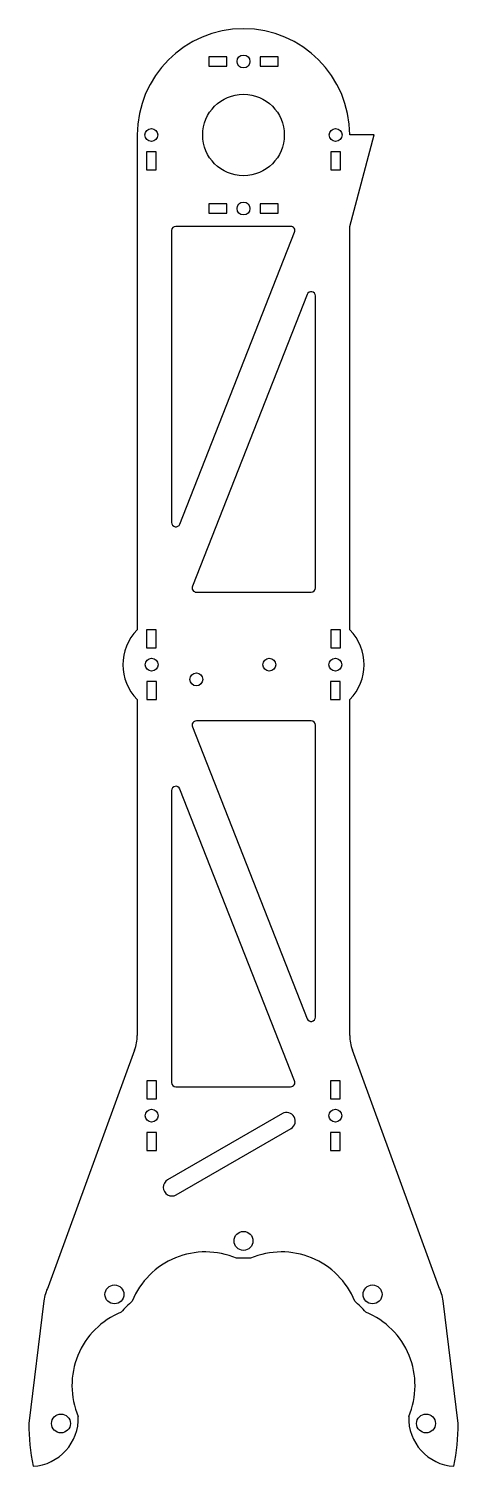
# Model space of a CAD drawing. Header units: millimetres. Extents: x -50 to 50, y -135 to 200.
import ezdxf

# ---------------------------------------------------------------- set-up
doc = ezdxf.new("R2010")
doc.units = ezdxf.units.MM

msp = doc.modelspace()

# ---------------------------------------------------------------- linework, layer by layer
at = {"color": 7, "linetype": 'Continuous', "lineweight": 25}
for p, q in [((-3.9, 193.22), (-8.1, 193.22)), ((-8.1, 193.22), (-8.1, 191.02)), ((-8.1, 191.02), (-3.9, 191.02)), ((-3.9, 191.02), (-3.9, 193.22)), ((8.1, 193.22), (3.9, 193.22)), ((3.9, 193.22), (3.9, 191.02)), ((3.9, 191.02), (8.1, 191.02)), ((8.1, 191.02), (8.1, 193.22)), ((-24.74, 175), (-24.74, 59.76)), ((30.45, 175), (24.74, 175)), ((24.74, 153.73), (30.45, 175)), ((-20.35, 171.1), (-22.55, 171.1)), ((-22.55, 171.1), (-22.55, 166.9)), ((-20.35, 166.9), (-20.35, 171.1)), ((20.35, 171.1), (20.35, 166.9)), ((22.55, 171.1), (20.35, 171.1)), ((22.55, 166.9), (22.55, 171.1)), ((-22.55, 166.9), (-20.35, 166.9)), ((20.35, 166.9), (22.55, 166.9)), ((-3.9, 158.98), (-8.1, 158.98)), ((-8.1, 158.98), (-8.1, 156.78)), ((-3.9, 156.78), (-3.9, 158.98)), ((8.1, 158.98), (3.9, 158.98)), ((3.9, 158.98), (3.9, 156.78)), ((8.1, 156.78), (8.1, 158.98)), ((-8.1, 156.78), (-3.9, 156.78)), ((3.9, 156.78), (8.1, 156.78)), ((-16.74, 152.73), (-16.74, 84.77)), ((10.98, 153.73), (-15.74, 153.73)), ((-14.81, 84.41), (11.91, 152.36)), ((24.74, 59.76), (24.74, 153.73)), ((14.81, 137.89), (-11.91, 69.93)), ((16.74, 69.56), (16.74, 137.52)), ((-10.98, 68.56), (15.74, 68.56)), ((-22.55, 59.76), (-22.55, 55.56)), ((-20.35, 59.76), (-22.55, 59.76)), ((-20.35, 55.56), (-20.35, 59.76)), ((22.55, 59.76), (20.35, 59.76)), ((20.35, 59.76), (20.35, 55.56)), ((22.55, 55.56), (22.55, 59.76)), ((-22.55, 55.56), (-20.35, 55.56)), ((20.35, 55.56), (22.55, 55.56)), ((-22.49, 47.76), (-22.49, 43.56)), ((-20.29, 47.76), (-22.49, 47.76)), ((-20.29, 43.56), (-20.29, 47.76)), ((20.29, 47.76), (20.29, 43.56)), ((22.49, 47.76), (20.29, 47.76)), ((22.49, 43.56), (22.49, 47.76)), ((-24.74, 43.56), (-24.74, -34.67)), ((-22.49, 43.56), (-20.29, 43.56)), ((20.29, 43.56), (22.49, 43.56)), ((24.74, -34.67), (24.74, 43.56)), ((-11.91, 37.2), (14.81, -30.76)), ((15.74, 38.56), (-10.98, 38.56)), ((16.74, -30.39), (16.74, 37.56)), ((-16.74, 22.36), (-16.74, -45.6)), ((11.91, -45.24), (-14.81, 22.72)), ((-25.35, -38.1), (-45.48, -93.2)), ((45.48, -93.2), (25.35, -38.1)), ((-22.49, -45.24), (-22.49, -49.44)), ((-20.29, -45.24), (-22.49, -45.24)), ((-20.29, -49.44), (-20.29, -45.24)), ((-15.74, -46.6), (10.98, -46.6)), ((22.49, -45.24), (20.29, -45.24)), ((20.29, -45.24), (20.29, -49.44)), ((22.49, -49.44), (22.49, -45.24)), ((-22.49, -49.44), (-20.29, -49.44)), ((20.29, -49.44), (22.49, -49.44)), ((9.06, -52.87), (-17.67, -68.3)), ((-15.67, -71.76), (11.06, -56.33)), ((-22.49, -57.24), (-22.49, -61.44)), ((-20.29, -57.24), (-22.49, -57.24)), ((-20.29, -61.44), (-20.29, -57.24)), ((20.29, -57.24), (20.29, -61.44)), ((22.49, -57.24), (20.29, -57.24)), ((22.49, -61.44), (22.49, -57.24)), ((-22.49, -61.44), (-20.29, -61.44)), ((20.29, -61.44), (22.49, -61.44)), ((-46.46, -96.45), (-50, -125)), ((50, -125), (46.46, -96.45))]:
    msp.add_line(p, q, dxfattribs=at)
for centre, radius in [((0, 192.12), 1.5), ((0, 175), 9.5), ((-21.45, 175), 1.5), ((21.45, 175), 1.5), ((0, 157.88), 1.5), ((-21.39, 51.66), 1.5), ((6, 51.66), 1.5), ((21.39, 51.66), 1.5), ((-10.98, 48.24), 1.5), ((-21.39, -53.34), 1.5), ((21.39, -53.34), 1.5), ((0, -82.5), 2.2), ((-30.05, -94.95), 2.2), ((30.05, -94.95), 2.2), ((-42.5, -125), 2.2), ((42.5, -125), 2.2)]:
    msp.add_circle(centre, radius, dxfattribs=at)
for centre, radius, start, end in [((0, 175), 24.74, 0, 180), ((-15.74, 152.73), 1, 90, 180), ((10.98, 152.73), 1, 338.5373, 90), ((15.74, 137.52), 1, 360, 158.5373), ((-15.74, 84.77), 1, 180, 338.5373), ((-10.98, 69.56), 1, 158.5373, 270), ((15.74, 69.56), 1, 270, 0), ((-16.64, 51.66), 11.46, 135, 225), ((16.64, 51.66), 11.46, 315, 45), ((-10.98, 37.56), 1, 90, 201.4627), ((15.74, 37.56), 1, 0, 90), ((-15.74, 22.36), 1, 21.4627, 180), ((15.74, -30.39), 1, 201.4627, 360), ((-34.74, -34.67), 10, 339.9313, 0), ((34.74, -34.67), 10, 180, 200.0687), ((-15.74, -45.6), 1, 180, 270), ((10.98, -45.6), 1, 270, 21.4627), ((10.06, -54.6), 2, 300, 120), ((-16.67, -70.03), 2, 120, 300), ((-8.84, -103.51), 18.45, 66.9895, 157.7386), ((0, -125), 38.5, 87.5747, 92.4253), ((8.84, -103.51), 18.45, 22.2614, 113.0105), ((-36.54, -97.68), 10, 153.4271, 172.9352), ((36.54, -97.68), 10, 7.0648, 26.5729), ((0, -125), 38.5, 132.3027, 137.6973), ((0, -125), 38.5, 42.3027, 47.6973), ((-21.49, -116.16), 18.45, 112.2614, 203.0105), ((21.49, -116.16), 18.45, 336.9895, 67.7386), ((-49.63, -123.81), 11.17, 273.2522, 2.2451), ((49.63, -123.81), 11.17, 177.7549, 266.7478), ((0, -125), 50, 180, 191.4955), ((0, -125), 50, 348.5045, 0)]:
    msp.add_arc(centre, radius, start, end, dxfattribs=at)

doc.saveas('drawing.dxf')
